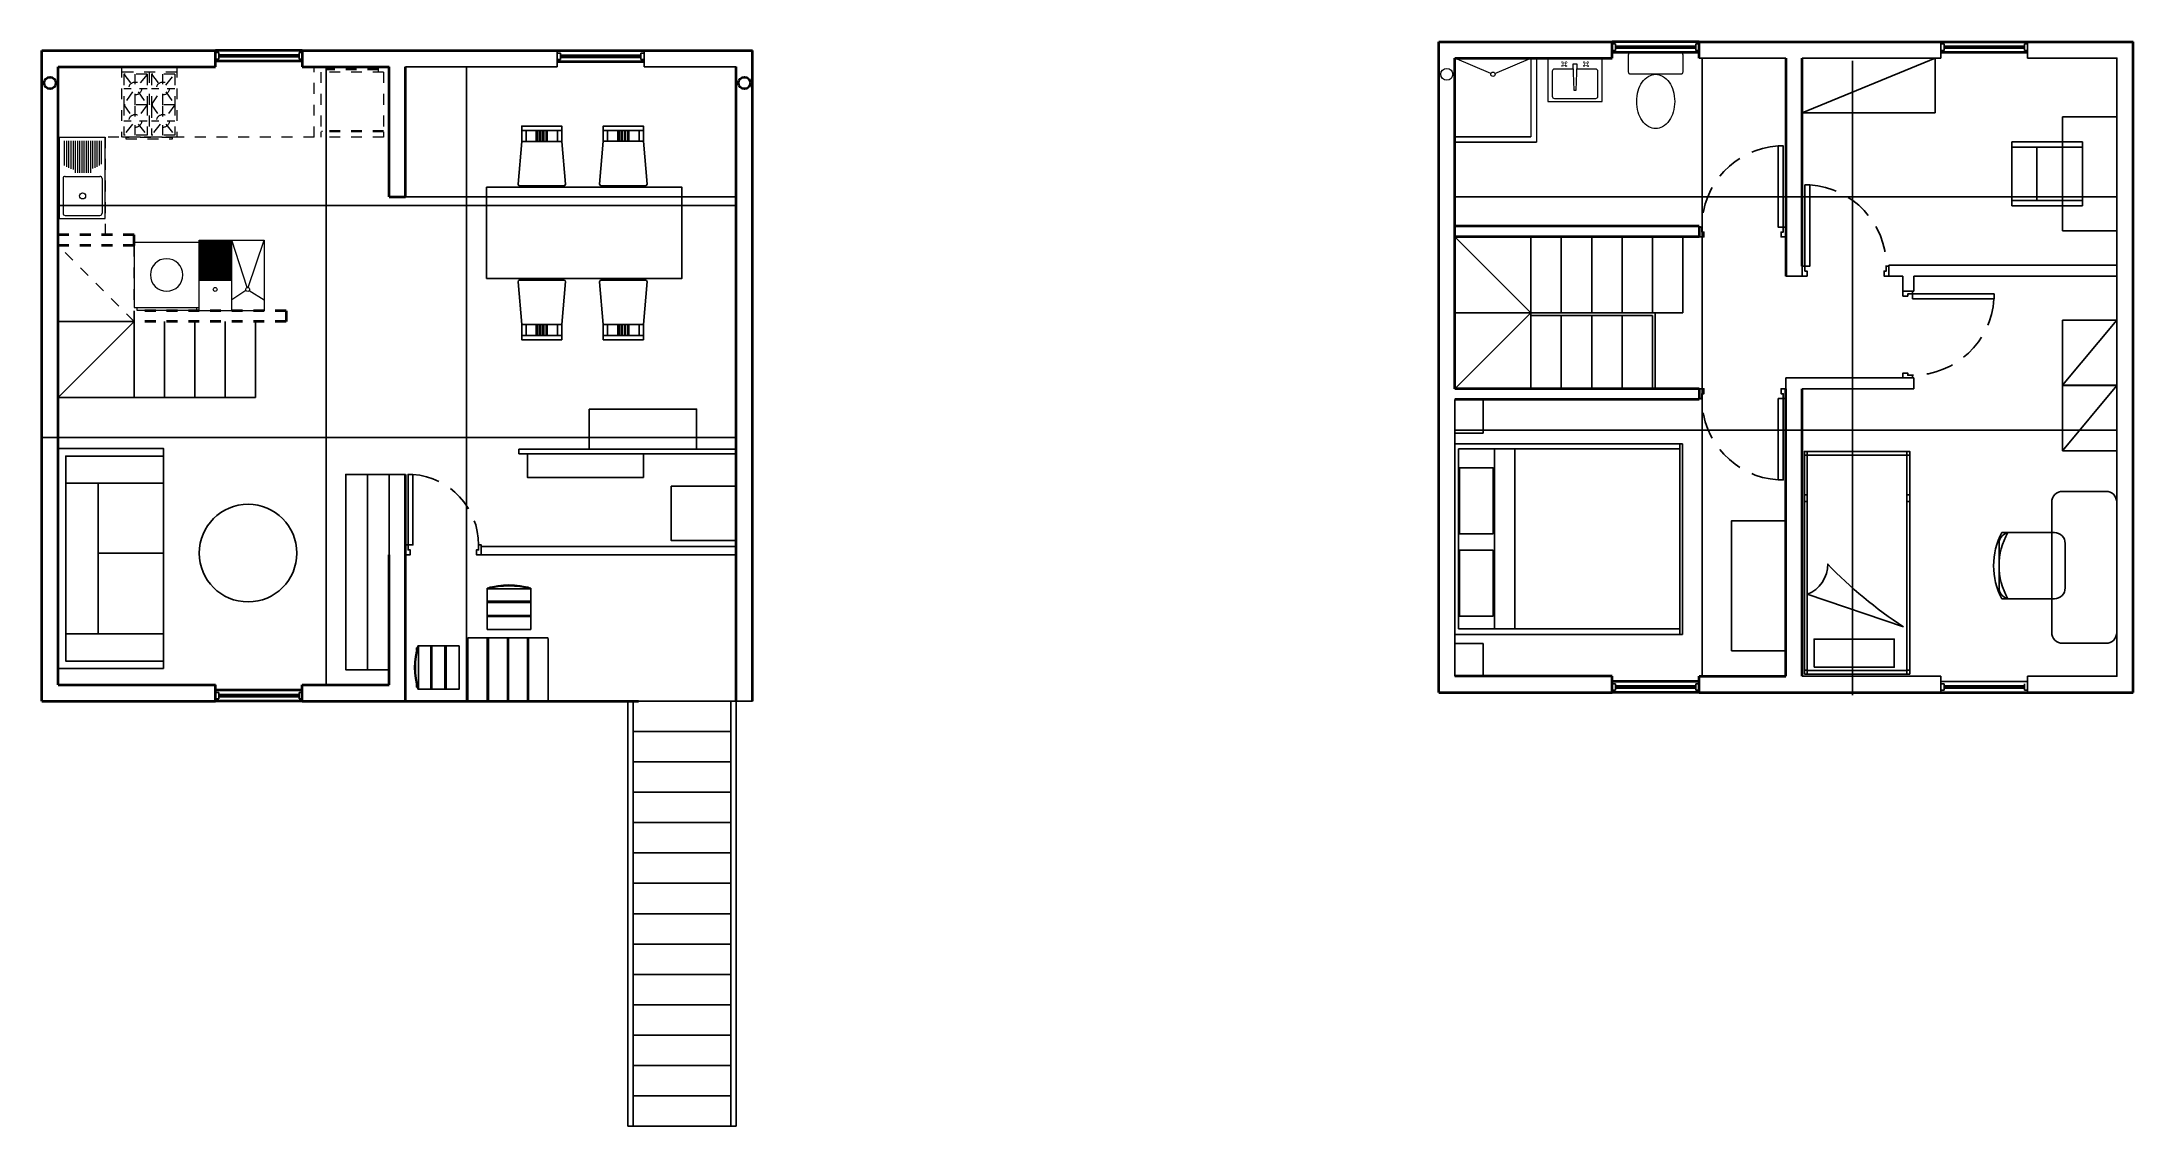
# Model space of a CAD drawing. Header units: inches. Extents: x 79.3 to 98.6, y 91.3 to 101.3.
import ezdxf

# ---------------------------------------------------------------- set-up
doc = ezdxf.new("R2010")
doc.units = ezdxf.units.IN
doc.header["$MEASUREMENT"] = 0
doc.linetypes.add('DASHDOT', pattern=[1, 0.5, -0.25, 0, -0.25])
doc.linetypes.add('HIDDEN', pattern=[0.375, 0.25, -0.125])
for name, color, linetype, lineweight in [('A-DOOR-FULL', 4, 'Continuous', 25), ('A-FLOR-LEVL', 7, 'Continuous', 35), ('A-FLOR-STRS', 4, 'Continuous', 25), ('A-FURN', 8, 'Continuous', 18), ('A-GLAZ-FULL', 4, 'Continuous', 25), ('A-WALL-FULL-EXTR', 7, 'Continuous', 35), ('A-WALL-FULL-INTR', 7, 'Continuous', 35)]:
    doc.layers.add(name, color=color, linetype=linetype, lineweight=lineweight)

# ---------------------------------------------------------------- blocks, each defined once
blk = doc.blocks.new('INOD')
for p, q in [((0.23, 0), (-0.23, 0)), ((-0.25, -0.02), (-0.25, -0.18)), ((0.25, -0.18), (0.25, -0.02)), ((-0.23, -0.2), (0.23, -0.2))]:
    blk.add_line(p, q)
blk.add_lwpolyline([(-0.175, -0.45, 0.07067), (-0.161, -0.549, 0.082314), (-0.124, -0.627, 0.106842), (-0.063, -0.683, 0.13438), (0, -0.7, 0.13438), (0.063, -0.683, 0.106842), (0.124, -0.627, 0.082314), (0.161, -0.549, 0.07067), (0.175, -0.45, 0.07067), (0.161, -0.351, 0.082314), (0.124, -0.273, 0.106842), (0.063, -0.217, 0.13438), (0, -0.2, 0.13438), (-0.063, -0.217, 0.106842), (-0.124, -0.273, 0.082314), (-0.161, -0.351, 0.07067)], format="xyb", close=True)
for centre, start, end in [((-0.23, -0.02), 90, 180), ((-0.23, -0.18), 180, 270), ((0.23, -0.02), 0, 90), ((0.23, -0.18), 270, 0)]:
    blk.add_arc(centre, 0.02, start, end)
blk = doc.blocks.new('DOOR-75')
for points in [[(-0.07, 0.84), (-0.07, 0.09), (-0.025, 0.09), (-0.025, 0.84), (-0.07, 0.84)], [(-0.775, 0.09), (-0.8, 0.09), (-0.8, 0), (-0.755, 0), (-0.755, 0.045), (-0.775, 0.045), (-0.775, 0.09)], [(-0.025, 0.09), (0, 0.09), (0, 0), (-0.045, 0), (-0.045, 0.045), (-0.025, 0.045), (-0.025, 0.09)]]:
    blk.add_lwpolyline(points)
at = {"linetype": 'HIDDEN'}
blk.add_arc((-0.023, 0.089), 0.752, 93.6181, 179.9249, dxfattribs=at)
blk = doc.blocks.new('LAVADORA-PL')
for p, q in [((0, 0), (0, 0.6)), ((0, 0.6), (0.6, 0.6)), ((0.6, 0.6), (0.6, 0)), ((0.625, 0.575), (0.625, 0.025)), ((0.6, 0), (0, 0))]:
    blk.add_line(p, q)
for points in [[(0.6, 0.575), (0.625, 0.575)], [(0.6, 0.025), (0.625, 0.025)]]:
    blk.add_lwpolyline(points)
blk.add_circle((0.3, 0.3), 0.15)
blk = doc.blocks.new('DOOR-65')
for points in [[(-0.07, 0.74), (-0.07, 0.09), (-0.025, 0.09), (-0.025, 0.74), (-0.07, 0.74)], [(-0.675, 0.09), (-0.7, 0.09), (-0.7, 0), (-0.655, 0), (-0.655, 0.045), (-0.675, 0.045), (-0.675, 0.09)], [(-0.025, 0.09), (0, 0.09), (0, 0), (-0.045, 0), (-0.045, 0.045), (-0.025, 0.045), (-0.025, 0.09)]]:
    blk.add_lwpolyline(points)
at = {"linetype": 'HIDDEN'}
blk.add_arc((-0.022, 0.089), 0.653, 94.2076, 179.8995, dxfattribs=at)

msp = doc.modelspace()

# ---------------------------------------------------------------- linework, layer by layer
for p, q in [((84.048, 101.232), (84.048, 101.082)), ((84.848, 101.232), (84.848, 101.082)), ((96.799, 101.162), (96.799, 101.312)), ((97.599, 101.312), (97.599, 101.162)), ((82.648, 101.082), (84.048, 101.082)), ((84.848, 101.082), (85.698, 101.082)), ((95.521, 100.658), (96.746, 101.162)), ((97.921, 100.619), (97.921, 99.569)), ((98.421, 100.619), (97.921, 100.619)), ((98.421, 100.619), (98.421, 99.569)), ((83.72, 100.494), (84.09, 100.494)), ((83.76, 100.394), (83.76, 100.494)), ((83.855, 100.394), (83.855, 100.494)), ((83.865, 100.394), (83.865, 100.494)), ((83.885, 100.394), (83.885, 100.494)), ((83.895, 100.394), (83.895, 100.494)), ((83.915, 100.394), (83.915, 100.494)), ((83.925, 100.394), (83.925, 100.494)), ((83.945, 100.394), (83.945, 100.494)), ((83.955, 100.394), (83.955, 100.494)), ((84.05, 100.394), (84.05, 100.494)), ((84.472, 100.495), (84.842, 100.495)), ((84.512, 100.395), (84.512, 100.495)), ((84.607, 100.395), (84.607, 100.495)), ((84.617, 100.395), (84.617, 100.495)), ((84.637, 100.395), (84.637, 100.495)), ((84.647, 100.395), (84.647, 100.495)), ((84.667, 100.395), (84.667, 100.495)), ((84.677, 100.395), (84.677, 100.495)), ((84.697, 100.395), (84.697, 100.495)), ((84.707, 100.395), (84.707, 100.495)), ((84.802, 100.395), (84.802, 100.495)), ((92.321, 100.437), (93.021, 100.437)), ((83.687, 100), (83.72, 100.394)), ((83.72, 100.394), (84.09, 100.394)), ((84.09, 100.394), (84.124, 99.999)), ((84.438, 100), (84.472, 100.395)), ((84.472, 100.395), (84.842, 100.395)), ((84.842, 100.395), (84.876, 99.999)), ((93.071, 100.387), (92.321, 100.387)), ((98.104, 100.389), (97.454, 100.389)), ((97.454, 100.389), (97.454, 99.799)), ((98.104, 100.339), (97.454, 100.339)), ((98.104, 100.339), (97.684, 100.339)), ((97.684, 100.339), (97.684, 99.849)), ((98.104, 99.799), (98.104, 100.389)), ((98.104, 100.389), (98.104, 100.339)), ((82.648, 99.882), (85.698, 99.882)), ((83.701, 99.984), (84.11, 99.984)), ((84.452, 99.985), (84.862, 99.985)), ((98.104, 99.849), (97.454, 99.849)), ((98.104, 99.799), (98.104, 99.849)), ((97.454, 99.799), (98.104, 99.799)), ((97.921, 99.569), (98.421, 99.569)), ((83.687, 99.099), (83.72, 98.705)), ((83.701, 99.115), (84.11, 99.115)), ((84.09, 98.705), (84.124, 99.1)), ((84.438, 99.099), (84.472, 98.705)), ((84.452, 99.115), (84.862, 99.115)), ((84.842, 98.705), (84.876, 99.1)), ((95.371, 99.152), (95.521, 99.152)), ((96.321, 99.252), (98.421, 99.252)), ((96.321, 99.252), (96.321, 99.242)), ((96.449, 99.152), (96.321, 99.152)), ((96.549, 99.152), (98.421, 99.152)), ((96.449, 99.012), (96.549, 99.012)), ((83.72, 98.705), (84.09, 98.705)), ((83.76, 98.705), (83.76, 98.605)), ((83.855, 98.705), (83.855, 98.605)), ((83.865, 98.705), (83.865, 98.605)), ((83.885, 98.705), (83.885, 98.605)), ((83.895, 98.705), (83.895, 98.605)), ((83.915, 98.705), (83.915, 98.605)), ((83.925, 98.705), (83.925, 98.605)), ((83.945, 98.705), (83.945, 98.605)), ((83.955, 98.705), (83.955, 98.605)), ((84.05, 98.705), (84.05, 98.605)), ((84.472, 98.705), (84.842, 98.705)), ((84.512, 98.705), (84.512, 98.605)), ((84.607, 98.705), (84.607, 98.605)), ((84.617, 98.705), (84.617, 98.605)), ((84.637, 98.705), (84.637, 98.605)), ((84.647, 98.705), (84.647, 98.605)), ((84.667, 98.705), (84.667, 98.605)), ((84.677, 98.705), (84.677, 98.605)), ((84.697, 98.705), (84.697, 98.605)), ((84.707, 98.705), (84.707, 98.605)), ((84.802, 98.705), (84.802, 98.605)), ((98.421, 98.745), (97.921, 98.745)), ((97.921, 98.745), (97.921, 98.145)), ((98.421, 98.745), (97.921, 98.145)), ((98.421, 98.308), (98.421, 98.745)), ((83.72, 98.605), (84.09, 98.605)), ((84.472, 98.605), (84.842, 98.605)), ((98.421, 97.708), (98.421, 98.308)), ((97.921, 98.145), (98.421, 98.145)), ((98.421, 98.141), (97.921, 98.141)), ((97.921, 98.141), (97.921, 97.541)), ((98.421, 98.141), (97.921, 97.541)), ((98.421, 97.541), (98.421, 98.141)), ((92.321, 98.012), (92.321, 95.462)), ((92.581, 98.012), (92.581, 97.704)), ((92.32, 95.845), (92.32, 97.606)), ((92.32, 97.606), (94.419, 97.606)), ((92.321, 97.703), (92.581, 97.703)), ((94.393, 95.845), (94.393, 97.606)), ((94.419, 97.606), (94.419, 95.845)), ((97.921, 97.541), (98.421, 97.541)), ((83.931, 97.513), (84.773, 97.513)), ((80.418, 97.242), (79.518, 97.242)), ((79.818, 95.852), (79.818, 97.242)), ((82.298, 97.322), (82.298, 95.522)), ((97.921, 97.166), (98.321, 97.166)), ((97.821, 97.066), (97.821, 95.866)), ((98.421, 95.866), (98.421, 97.066)), ((97.435, 96.786), (97.36, 96.786)), ((97.845, 96.786), (97.435, 96.786)), ((80.418, 96.597), (79.818, 96.597)), ((82.648, 96.582), (82.693, 96.582)), ((85.698, 96.657), (83.348, 96.657)), ((83.348, 96.582), (85.698, 96.582)), ((97.335, 96.686), (97.335, 96.276)), ((97.945, 96.276), (97.945, 96.686)), ((83.803, 96.266), (83.403, 96.266)), ((83.423, 96.284), (83.423, 96.279)), ((83.423, 96.284), (83.445, 96.284)), ((83.763, 96.284), (83.783, 96.284)), ((83.783, 96.284), (83.783, 96.279)), ((83.803, 95.893), (83.803, 96.273)), ((95.568, 96.217), (96.456, 95.918)), ((97.435, 96.176), (97.36, 96.176)), ((97.435, 96.176), (97.845, 96.176)), ((83.803, 96.153), (83.403, 96.153)), ((83.803, 96.143), (83.403, 96.143)), ((83.803, 96.023), (83.403, 96.023)), ((83.803, 96.013), (83.403, 96.013)), ((83.563, 96.143), (83.563, 96.153)), ((83.563, 96.013), (83.563, 96.023)), ((83.643, 96.143), (83.643, 96.153)), ((83.643, 96.013), (83.643, 96.023)), ((80.418, 95.852), (79.518, 95.852)), ((83.314, 95.816), (83.304, 95.816)), ((83.403, 95.816), (83.403, 95.236)), ((83.413, 95.816), (83.413, 95.236)), ((83.423, 95.893), (83.453, 95.893)), ((83.444, 95.816), (83.434, 95.816)), ((83.588, 95.816), (83.588, 95.236)), ((83.598, 95.816), (83.598, 95.236)), ((83.773, 95.816), (83.773, 95.236)), ((83.783, 95.816), (83.783, 95.236)), ((94.419, 95.845), (92.32, 95.845)), ((82.751, 95.722), (82.757, 95.722)), ((82.751, 95.702), (82.751, 95.722)), ((82.763, 95.742), (82.793, 95.742)), ((82.77, 95.742), (82.77, 95.342)), ((83.143, 95.742), (82.793, 95.742)), ((82.883, 95.742), (82.883, 95.342)), ((82.893, 95.742), (82.893, 95.342)), ((83.013, 95.742), (83.013, 95.342)), ((83.023, 95.742), (83.023, 95.342)), ((92.322, 95.763), (92.582, 95.763)), ((92.582, 95.463), (92.582, 95.763)), ((97.921, 95.766), (98.321, 95.766)), ((82.893, 95.582), (82.883, 95.582)), ((82.883, 95.502), (82.893, 95.502)), ((83.023, 95.582), (83.013, 95.582)), ((83.013, 95.502), (83.023, 95.502)), ((83.413, 95.566), (83.403, 95.566)), ((83.413, 95.486), (83.403, 95.486)), ((83.598, 95.566), (83.588, 95.566)), ((83.598, 95.486), (83.588, 95.486)), ((83.783, 95.566), (83.773, 95.566)), ((83.783, 95.486), (83.773, 95.486)), ((96.493, 95.462), (96.442, 95.462)), ((96.442, 95.462), (96.442, 95.462)), ((96.799, 95.462), (96.799, 95.312)), ((96.799, 95.412), (97.599, 95.412)), ((97.599, 95.312), (97.599, 95.462)), ((82.751, 95.362), (82.751, 95.385)), ((82.751, 95.362), (82.757, 95.362)), ((82.763, 95.342), (82.793, 95.342)), ((85.848, 95.232), (85.698, 95.232))]:
    msp.add_line(p, q)
at = {"color": 1}
for p, q in [((81.918, 95.382), (81.918, 101.082)), ((83.212, 101.082), (83.212, 95.232)), ((94.599, 95.462), (94.599, 101.162)), ((95.986, 101.137), (95.986, 95.287)), ((98.421, 99.882), (92.321, 99.882)), ((85.698, 99.801), (79.448, 99.801)), ((92.321, 97.73), (98.421, 97.73)), ((85.698, 97.664), (79.298, 97.664))]:
    msp.add_line(p, q, dxfattribs=at)
for points in [[(94.571, 101.162), (95.371, 101.162)], [(95.521, 101.162), (96.799, 101.162)], [(95.521, 101.162), (95.521, 100.658), (96.746, 100.658), (96.746, 101.162)], [(97.599, 101.162), (98.421, 101.162), (98.421, 98.012)], [(83.72, 100.394), (83.72, 100.534), (84.09, 100.534), (84.09, 100.394)], [(84.472, 100.395), (84.472, 100.535), (84.842, 100.535), (84.842, 100.395)], [(83.396, 99.97), (85.196, 99.97), (85.196, 99.13), (83.396, 99.13), (83.396, 99.97)], [(96.449, 99.012), (96.449, 99.152)], [(96.549, 99.012), (96.549, 99.152)], [(83.72, 98.705), (83.72, 98.565), (84.09, 98.565), (84.09, 98.705)], [(84.472, 98.705), (84.472, 98.565), (84.842, 98.565), (84.842, 98.705)], [(95.371, 98.112), (95.371, 98.212), (96.549, 98.212), (96.549, 98.212)], [(95.521, 98.113), (96.549, 98.113), (96.549, 98.212)], [(84.342, 97.925), (85.332, 97.925), (85.332, 97.555), (84.342, 97.555), (84.342, 97.925)], [(98.421, 98.012), (98.421, 95.462), (97.599, 95.462)], [(80.418, 95.532), (79.448, 95.532), (79.448, 97.562), (80.418, 97.562), (80.418, 95.532)], [(83.694, 97.513), (83.694, 97.555), (85.698, 97.555)], [(80.418, 95.602), (79.518, 95.602), (79.518, 97.492), (80.418, 97.492)], [(83.694, 97.513), (83.694, 97.513), (85.698, 97.513)], [(84.844, 97.293), (83.774, 97.293), (83.774, 97.513), (84.844, 97.513), (84.844, 97.293)], [(82.498, 97.322), (82.498, 95.522), (82.098, 95.522), (82.098, 97.322), (82.498, 97.322)], [(82.648, 97.322), (82.498, 97.322), (82.498, 96.582)], [(85.698, 97.213), (85.698, 96.713), (85.098, 96.713), (85.098, 97.213), (85.698, 97.213)], [(95.371, 95.696), (94.871, 95.696), (94.871, 96.896), (95.371, 96.896)], [(83.803, 95.893), (83.403, 95.893), (83.403, 96.273)], [(83.223, 95.241), (83.223, 95.811)], [(83.228, 95.816), (83.957, 95.816)], [(83.963, 95.811), (83.963, 95.241)], [(83.143, 95.742), (83.143, 95.342), (82.793, 95.342)], [(96.799, 95.462), (95.521, 95.462)], [(83.957, 95.236), (83.228, 95.236)]]:
    msp.add_lwpolyline(points)
for points in [[(94.393, 95.899), (92.354, 95.899), (92.354, 97.557), (94.393, 97.557)], [(92.874, 95.899), (92.684, 95.899), (92.684, 97.557), (92.874, 97.557)], [(95.542, 95.482), (95.542, 97.535), (96.513, 97.535), (96.513, 95.482)], [(95.542, 97.501), (95.542, 97.535), (95.568, 97.535), (95.568, 97.501)], [(96.486, 97.501), (96.486, 97.535), (96.513, 97.535), (96.513, 97.501)], [(92.673, 96.774), (92.363, 96.774), (92.363, 97.384), (92.673, 97.384)], [(95.568, 95.515), (95.568, 97.501), (96.486, 97.501), (96.486, 95.515)], [(95.541, 97.072), (95.541, 97.135), (95.568, 97.135), (95.568, 97.072)], [(96.486, 97.072), (96.486, 97.135), (96.513, 97.135), (96.513, 97.072)], [(92.673, 96.014), (92.363, 96.014), (92.363, 96.624), (92.673, 96.624)], [(95.63, 95.544), (95.63, 95.804), (96.369, 95.804), (96.369, 95.544)], [(95.541, 95.482), (95.541, 95.516), (95.568, 95.516), (95.568, 95.482)], [(96.486, 95.482), (96.486, 95.516), (96.513, 95.516), (96.513, 95.482)]]:
    msp.add_lwpolyline(points, close=True)
msp.add_circle((81.198, 96.597), 0.45)
for centre, radius, start, end in [((83.703, 100.001), 0.0168, 183.7254, 260.454), ((84.107, 100.001), 0.0168, 279.546, 354.0375), ((84.455, 100.001), 0.0168, 183.7254, 260.454), ((84.859, 100.001), 0.0168, 279.546, 354.0375), ((83.703, 99.098), 0.0168, 99.546, 176.2746), ((84.107, 99.098), 0.0168, 5.9625, 80.454), ((84.455, 99.098), 0.0168, 99.546, 176.2746), ((84.859, 99.098), 0.0168, 5.9625, 80.454), ((97.921, 97.066), 0.1, 90, 180), ((98.321, 97.066), 0.1, 0, 90), ((97.945, 96.481), 0.66, 152.4759, 207.5241), ((97.435, 96.686), 0.1, 90, 180), ((97.945, 96.481), 0.61, 150, 210), ((97.845, 96.686), 0.1, 0, 90), ((95.462, 96.491), 0.294, 291.2489, 1.147), ((98.56, 99.175), 3.878, 223.672, 237.134), ((83.603, 95.599), 0.704, 73.4852, 106.5148), ((83.603, 95.595), 0.7, 73.4037, 106.5963), ((97.435, 96.276), 0.1, 180, 270), ((97.845, 96.276), 0.1, 270, 0), ((83.229, 95.81), 0.00634, 97.4968, 166.2895), ((83.957, 95.81), 0.00634, 13.7105, 82.5032), ((97.921, 95.866), 0.1, 180, 270), ((98.321, 95.866), 0.1, 270, 0), ((83.437, 95.542), 0.704, 163.4852, 196.5148), ((83.441, 95.542), 0.7, 163.4037, 196.5963), ((83.229, 95.242), 0.00634, 193.7105, 262.5032), ((83.957, 95.242), 0.00634, 277.4968, 346.2895)]:
    msp.add_arc(centre, radius, start, end)
at = {"layer": 'A-FLOR-LEVL'}
for p, q in [((81.698, 101.232), (80.898, 101.232)), ((82.648, 101.232), (85.848, 101.232)), ((94.571, 101.312), (93.771, 101.312)), ((94.571, 101.212), (93.771, 101.212)), ((95.521, 101.312), (98.571, 101.312)), ((97.599, 101.212), (96.799, 101.212)), ((81.698, 101.132), (80.898, 101.132)), ((84.848, 101.128), (84.048, 101.128)), ((94.571, 95.412), (93.771, 95.412)), ((81.698, 95.332), (80.898, 95.332)), ((81.698, 95.232), (80.898, 95.232)), ((82.648, 95.232), (84.798, 95.232)), ((94.571, 95.312), (93.771, 95.312))]:
    msp.add_line(p, q, dxfattribs=at)
for centre in [(79.373, 100.932), (85.773, 100.932)]:
    msp.add_circle(centre, 0.055, dxfattribs=at)
at = {"layer": 'A-FLOR-STRS'}
for p, q in [((93.021, 98.812), (92.321, 99.512)), ((93.021, 98.812), (93.021, 99.512)), ((93.301, 98.812), (93.301, 99.512)), ((93.581, 98.812), (93.581, 99.512)), ((93.861, 98.812), (93.861, 99.512)), ((94.141, 98.812), (94.141, 99.512)), ((94.421, 98.812), (94.421, 99.512)), ((79.448, 98.732), (80.148, 98.732)), ((80.148, 98.732), (80.148, 98.032)), ((80.428, 98.732), (80.428, 98.032)), ((80.708, 98.732), (80.708, 98.032)), ((80.988, 98.732), (80.988, 98.032)), ((81.268, 98.732), (81.268, 98.032)), ((93.021, 98.812), (92.321, 98.812)), ((92.321, 98.812), (93.37, 98.812)), ((93.021, 98.812), (92.321, 98.112)), ((93.021, 98.812), (93.021, 98.112)), ((93.021, 98.787), (93.021, 98.812)), ((93.301, 98.787), (93.301, 98.112)), ((93.581, 98.787), (93.581, 98.112)), ((93.861, 98.787), (93.861, 98.112)), ((94.141, 98.787), (94.141, 98.112)), ((94.166, 98.812), (94.421, 98.812)), ((81.268, 98.032), (79.448, 98.032)), ((84.698, 91.312), (84.698, 95.232)), ((84.748, 91.312), (84.748, 95.232)), ((84.748, 95.232), (85.698, 95.232)), ((85.648, 91.312), (85.648, 95.232)), ((85.698, 91.312), (85.698, 95.232)), ((84.748, 94.952), (85.648, 94.952)), ((84.748, 94.672), (85.648, 94.672)), ((84.748, 94.392), (85.648, 94.392)), ((84.748, 94.112), (85.648, 94.112)), ((84.748, 93.832), (85.648, 93.832)), ((84.748, 93.552), (85.648, 93.552)), ((84.748, 93.272), (85.648, 93.272)), ((84.748, 92.992), (85.648, 92.992)), ((84.748, 92.712), (85.648, 92.712)), ((84.748, 92.432), (85.648, 92.432)), ((84.748, 92.152), (85.648, 92.152)), ((84.748, 91.872), (85.648, 91.872)), ((84.748, 91.592), (85.648, 91.592)), ((84.698, 91.312), (85.698, 91.312))]:
    msp.add_line(p, q, dxfattribs=at)
at = {"layer": 'A-FLOR-STRS', "linetype": 'HIDDEN', "ltscale": 0.001}
for q in [(79.448, 99.432), (80.148, 99.432)]:
    msp.add_line((80.148, 98.732), q, dxfattribs=at)
at = {"layer": 'A-FLOR-STRS', "linetype": 'DASHDOT', "ltscale": 15}
msp.add_line((80.148, 98.732), (79.448, 98.032), dxfattribs=at)
at = {"layer": 'A-FLOR-STRS'}
for points in [[(94.166, 98.112), (94.166, 98.812), (93.021, 98.812)], [(94.141, 98.112), (94.141, 98.787), (93.021, 98.787)]]:
    msp.add_lwpolyline(points, dxfattribs=at)
at = {"layer": 'A-FURN', "linetype": 'HIDDEN', "ltscale": 0.001}
for p, q in [((80.032, 101.082), (80.032, 100.432)), ((80.542, 101.032), (80.032, 101.032)), ((80.052, 101.012), (80.134, 100.912)), ((80.267, 101.012), (80.052, 101.012)), ((80.052, 101.012), (80.052, 100.732)), ((80.159, 100.922), (80.159, 101.012)), ((80.267, 101.009), (80.185, 100.912)), ((80.267, 101.012), (80.267, 100.732)), ((80.287, 101.032), (80.287, 100.432)), ((80.307, 101.012), (80.389, 100.912)), ((80.307, 101.012), (80.307, 100.709)), ((80.522, 101.012), (80.307, 101.012)), ((80.414, 100.922), (80.414, 101.012)), ((80.44, 100.912), (80.522, 101.012)), ((80.522, 101.012), (80.522, 100.732)), ((80.542, 101.082), (80.542, 100.432)), ((81.808, 100.432), (81.808, 101.082)), ((81.868, 101.032), (81.868, 100.492)), ((82.448, 101.032), (81.868, 101.032)), ((82.398, 101.082), (81.918, 101.082)), ((81.918, 101.082), (81.918, 101.032)), ((82.398, 101.062), (81.918, 101.062)), ((82.398, 101.052), (81.918, 101.052)), ((82.398, 101.082), (82.398, 101.032)), ((82.448, 101.032), (82.448, 100.492)), ((80.052, 100.882), (80.12, 100.882)), ((80.134, 100.852), (80.052, 100.732)), ((80.159, 100.732), (80.159, 100.843)), ((80.185, 100.852), (80.267, 100.732)), ((80.199, 100.882), (80.267, 100.882)), ((80.307, 100.882), (80.375, 100.882)), ((80.307, 100.732), (80.389, 100.852)), ((80.414, 100.732), (80.414, 100.843)), ((80.44, 100.852), (80.522, 100.732)), ((80.454, 100.882), (80.522, 100.882)), ((80.052, 100.732), (80.134, 100.612)), ((80.052, 100.732), (80.052, 100.452)), ((80.267, 100.732), (80.052, 100.732)), ((80.159, 100.622), (80.159, 100.732)), ((80.267, 100.732), (80.185, 100.612)), ((80.267, 100.732), (80.267, 100.452)), ((80.307, 100.732), (80.389, 100.612)), ((80.522, 100.732), (80.307, 100.732)), ((80.307, 100.712), (80.307, 100.452)), ((80.414, 100.622), (80.414, 100.732)), ((80.522, 100.732), (80.44, 100.612)), ((80.522, 100.732), (80.522, 100.452)), ((81.808, 100.432), (79.882, 100.432)), ((79.882, 100.432), (79.882, 99.532)), ((80.542, 100.432), (80.032, 100.432)), ((80.052, 100.582), (80.12, 100.582)), ((80.134, 100.552), (80.052, 100.452)), ((80.267, 100.452), (80.052, 100.452)), ((80.159, 100.452), (80.159, 100.543)), ((80.185, 100.552), (80.267, 100.452)), ((80.199, 100.582), (80.267, 100.582)), ((80.307, 100.582), (80.375, 100.582)), ((80.389, 100.552), (80.307, 100.452)), ((80.522, 100.452), (80.307, 100.452)), ((80.414, 100.452), (80.414, 100.543)), ((80.44, 100.552), (80.522, 100.452)), ((80.454, 100.582), (80.522, 100.582)), ((82.448, 100.492), (81.868, 100.492)), ((82.448, 100.482), (81.868, 100.482)), ((81.868, 100.482), (81.868, 100.432)), ((82.448, 100.432), (81.868, 100.432)), ((81.878, 100.492), (81.878, 100.482)), ((82.438, 100.492), (82.438, 100.482)), ((82.448, 100.482), (82.448, 100.432))]:
    msp.add_line(p, q, dxfattribs=at)
at = {"layer": 'A-FURN'}
for p, q in [((92.653, 101.02), (92.321, 101.162)), ((92.69, 101.02), (93.021, 101.162)), ((93.021, 101.162), (93.021, 100.437)), ((93.071, 101.162), (93.071, 100.387)), ((93.178, 101.162), (93.178, 100.762)), ((93.218, 101.04), (93.218, 100.81)), ((93.41, 101.06), (93.238, 101.06)), ((93.618, 101.06), (93.447, 101.06)), ((93.638, 100.81), (93.638, 101.04)), ((93.678, 100.762), (93.678, 101.162)), ((93.178, 100.762), (93.678, 100.762)), ((93.238, 100.79), (93.618, 100.79)), ((79.462, 99.682), (79.462, 100.432)), ((79.462, 100.432), (79.882, 100.432)), ((79.882, 99.682), (79.882, 100.432)), ((79.505, 100.398), (79.505, 100.17)), ((79.525, 100.398), (79.525, 100.158)), ((79.545, 100.398), (79.545, 100.149)), ((79.565, 100.398), (79.565, 100.141)), ((79.585, 100.398), (79.585, 100.135)), ((79.605, 100.398), (79.605, 100.103)), ((79.625, 100.398), (79.625, 100.103)), ((79.645, 100.398), (79.645, 100.103)), ((79.665, 100.398), (79.665, 100.103)), ((79.685, 100.398), (79.685, 100.103)), ((79.705, 100.398), (79.705, 100.103)), ((79.725, 100.398), (79.725, 100.103)), ((79.745, 100.398), (79.745, 100.103)), ((79.765, 100.398), (79.765, 100.142)), ((79.785, 100.398), (79.785, 100.15)), ((79.805, 100.398), (79.805, 100.16)), ((79.825, 100.398), (79.825, 100.171)), ((79.845, 100.398), (79.845, 100.184)), ((79.493, 100.051), (79.493, 99.731)), ((79.513, 100.071), (79.833, 100.071)), ((79.853, 100.051), (79.853, 99.731)), ((79.462, 99.682), (79.882, 99.682)), ((79.513, 99.711), (79.833, 99.711)), ((80.748, 98.832), (80.748, 99.482)), ((80.748, 99.482), (81.348, 99.482)), ((80.748, 99.473), (81.048, 99.473)), ((80.748, 99.463), (81.048, 99.463)), ((80.748, 99.453), (81.048, 99.453)), ((81.189, 99.045), (81.048, 99.482)), ((81.048, 98.832), (81.048, 99.482)), ((81.2, 99.045), (81.348, 99.482)), ((81.348, 99.482), (81.348, 98.832)), ((80.748, 99.443), (81.048, 99.443)), ((80.748, 99.433), (81.048, 99.433)), ((80.748, 99.423), (81.048, 99.423)), ((80.748, 99.413), (81.048, 99.413)), ((80.748, 99.403), (81.048, 99.403)), ((80.748, 99.393), (81.048, 99.393)), ((80.748, 99.383), (81.048, 99.383)), ((80.748, 99.383), (81.048, 99.383)), ((80.748, 99.373), (81.048, 99.373)), ((80.748, 99.363), (81.048, 99.363)), ((80.748, 99.353), (81.048, 99.353)), ((80.748, 99.343), (81.048, 99.343)), ((80.748, 99.333), (81.048, 99.333)), ((80.748, 99.323), (81.048, 99.323)), ((80.748, 99.313), (81.048, 99.313)), ((80.748, 99.303), (81.048, 99.303)), ((80.748, 99.303), (81.048, 99.303)), ((80.748, 99.293), (81.048, 99.293)), ((80.748, 99.293), (81.048, 99.293)), ((80.748, 99.283), (81.048, 99.283)), ((80.748, 99.283), (81.048, 99.283)), ((80.748, 99.273), (81.048, 99.273)), ((80.748, 99.273), (81.048, 99.273)), ((80.748, 99.263), (81.048, 99.263)), ((80.748, 99.263), (81.048, 99.263)), ((80.748, 99.253), (81.048, 99.253)), ((80.748, 99.243), (81.048, 99.243)), ((80.748, 99.233), (81.048, 99.233)), ((80.748, 99.223), (81.048, 99.223)), ((80.748, 99.213), (81.048, 99.213)), ((80.748, 99.203), (81.048, 99.203)), ((80.748, 99.193), (81.048, 99.193)), ((80.748, 99.183), (81.048, 99.183)), ((80.748, 99.173), (81.048, 99.173)), ((80.748, 99.163), (81.048, 99.163)), ((80.748, 99.153), (81.048, 99.153)), ((80.748, 99.143), (81.048, 99.143)), ((80.748, 99.133), (81.048, 99.133)), ((80.748, 99.123), (81.048, 99.123)), ((80.748, 99.113), (81.048, 99.113)), ((81.179, 99.018), (81.048, 98.932)), ((81.21, 99.018), (81.348, 98.932)), ((81.348, 98.832), (80.748, 98.832))]:
    msp.add_line(p, q, dxfattribs=at)
at = {"layer": 'A-FURN', "const_width": 0.005}
for points in [[(93.318, 101.123, 1), (93.303, 101.123, 1)], [(93.318, 101.088, -1), (93.303, 101.088, -1)], [(93.316, 101.105, 1), (93.341, 101.105, 1)], [(93.346, 101.129, 1), (93.346, 101.114, 1)], [(93.346, 101.081, -1), (93.346, 101.096, -1)], [(93.518, 101.123, 1), (93.503, 101.123, 1)], [(93.518, 101.088, -1), (93.503, 101.088, -1)], [(93.516, 101.105, 1), (93.541, 101.105, 1)], [(93.546, 101.129, 1), (93.546, 101.114, 1)], [(93.546, 101.081, -1), (93.546, 101.096, -1)]]:
    msp.add_lwpolyline(points, format="xyb", close=True, dxfattribs=at)
at = {"layer": 'A-FURN'}
msp.add_lwpolyline([(93.418, 100.865), (93.438, 100.865), (93.448, 101.105), (93.408, 101.105)], close=True, dxfattribs=at)
at = {"layer": 'A-FURN', "linetype": 'HIDDEN', "ltscale": 0.001}
msp.add_lwpolyline([(80.503, 100.429), (80.072, 100.429), (80.072, 100.416), (80.503, 100.416)], close=True, dxfattribs=at)
at = {"layer": 'A-FURN'}
for centre, radius in [((92.246, 101.012), 0.055), ((92.671, 101.012), 0.02), ((79.673, 99.891), 0.0284), ((80.895, 99.028), 0.0181), ((81.195, 99.028), 0.0181)]:
    msp.add_circle(centre, radius, dxfattribs=at)
at = {"layer": 'A-FURN', "linetype": 'HIDDEN', "ltscale": 0.001}
for centre in [(80.159, 100.882), (80.414, 100.882), (80.159, 100.582), (80.414, 100.582)]:
    msp.add_circle(centre, 0.0594, dxfattribs=at)
at = {"layer": 'A-FURN'}
for centre, start, end in [((93.238, 101.04), 90, 180), ((93.618, 101.04), 0, 90), ((93.238, 100.81), 180, 270), ((93.618, 100.81), 270, 0), ((79.513, 100.051), 90, 180), ((79.833, 100.051), 0, 90), ((79.513, 99.731), 180, 270), ((79.833, 99.731), 270, 0)]:
    msp.add_arc(centre, 0.02, start, end, dxfattribs=at)
at = {"layer": 'A-GLAZ-FULL'}
for p, q in [((80.898, 101.212), (80.928, 101.212)), ((80.928, 101.192), (81.668, 101.192)), ((81.668, 101.212), (81.698, 101.212)), ((84.048, 101.208), (84.078, 101.208)), ((84.078, 101.188), (84.818, 101.188)), ((84.818, 101.208), (84.848, 101.208)), ((93.771, 101.292), (93.801, 101.292)), ((93.771, 101.232), (93.801, 101.232)), ((93.801, 101.272), (94.541, 101.272)), ((93.801, 101.262), (94.541, 101.262)), ((93.801, 101.252), (94.541, 101.252)), ((94.541, 101.292), (94.571, 101.292)), ((94.541, 101.232), (94.571, 101.232)), ((96.799, 101.292), (96.829, 101.292)), ((96.799, 101.232), (96.829, 101.232)), ((96.829, 101.272), (97.569, 101.272)), ((96.829, 101.262), (97.569, 101.262)), ((96.829, 101.252), (97.569, 101.252)), ((97.569, 101.292), (97.599, 101.292)), ((97.569, 101.232), (97.599, 101.232)), ((80.898, 101.152), (80.928, 101.152)), ((80.928, 101.182), (81.668, 101.182)), ((80.928, 101.172), (81.668, 101.172)), ((81.668, 101.152), (81.698, 101.152)), ((84.048, 101.148), (84.078, 101.148)), ((84.078, 101.178), (84.818, 101.178)), ((84.078, 101.168), (84.818, 101.168)), ((84.818, 101.148), (84.848, 101.148)), ((80.898, 95.312), (80.928, 95.312)), ((80.898, 95.252), (80.928, 95.252)), ((80.928, 95.292), (81.668, 95.292)), ((80.928, 95.282), (81.668, 95.282)), ((80.928, 95.272), (81.668, 95.272)), ((81.668, 95.312), (81.698, 95.312)), ((81.668, 95.252), (81.698, 95.252)), ((93.771, 95.392), (93.801, 95.392)), ((93.771, 95.332), (93.801, 95.332)), ((93.801, 95.372), (94.541, 95.372)), ((93.801, 95.362), (94.541, 95.362)), ((93.801, 95.352), (94.541, 95.352)), ((94.541, 95.392), (94.571, 95.392)), ((94.541, 95.332), (94.571, 95.332)), ((96.799, 95.393), (96.829, 95.393)), ((96.799, 95.333), (96.829, 95.333)), ((96.829, 95.373), (97.569, 95.373)), ((96.829, 95.363), (97.569, 95.363)), ((96.829, 95.353), (97.569, 95.353)), ((97.569, 95.333), (97.599, 95.333))]:
    msp.add_line(p, q, dxfattribs=at)
at = {"layer": 'A-GLAZ-FULL', "ltscale": 0.001}
for p, q in [((80.928, 101.212), (80.928, 101.152)), ((81.668, 101.212), (81.668, 101.152)), ((84.078, 101.208), (84.078, 101.148)), ((84.818, 101.208), (84.818, 101.148)), ((93.801, 101.292), (93.801, 101.232)), ((94.541, 101.292), (94.541, 101.232)), ((96.829, 101.292), (96.829, 101.232)), ((97.569, 101.292), (97.569, 101.232)), ((80.928, 95.252), (80.928, 95.312)), ((81.668, 95.252), (81.668, 95.312)), ((93.801, 95.332), (93.801, 95.392)), ((94.541, 95.332), (94.541, 95.392)), ((96.829, 95.393), (96.829, 95.333)), ((97.569, 95.393), (97.569, 95.333))]:
    msp.add_line(p, q, dxfattribs=at)
at = {"layer": 'A-WALL-FULL-EXTR'}
for p, q in [((79.298, 95.232), (79.298, 101.232)), ((79.298, 101.232), (80.898, 101.232)), ((80.898, 101.082), (80.898, 101.232)), ((81.698, 101.232), (81.698, 101.082)), ((81.698, 101.232), (82.498, 101.232)), ((82.498, 101.232), (82.648, 101.232)), ((85.848, 95.232), (85.848, 101.232)), ((92.171, 101.312), (93.771, 101.312)), ((92.171, 95.312), (92.171, 101.312)), ((93.771, 101.162), (93.771, 101.312)), ((95.371, 101.312), (95.521, 101.312)), ((98.571, 95.312), (98.571, 101.312)), ((79.448, 95.382), (79.448, 101.082)), ((79.448, 101.082), (80.898, 101.082)), ((81.698, 101.082), (82.498, 101.082)), ((82.498, 99.882), (82.498, 101.082)), ((82.648, 99.882), (82.648, 101.082)), ((85.698, 95.232), (85.698, 101.082)), ((92.321, 99.612), (92.321, 101.162)), ((92.321, 101.162), (93.771, 101.162)), ((95.371, 101.162), (95.371, 99.152)), ((95.521, 99.242), (95.521, 101.162)), ((82.498, 99.882), (82.648, 99.882)), ((92.321, 98.112), (92.321, 99.612)), ((95.371, 98.012), (95.371, 98.113)), ((95.521, 98.012), (95.521, 98.113)), ((95.371, 96.78), (95.371, 98.012)), ((95.521, 95.98), (95.521, 98.012)), ((82.648, 95.232), (82.648, 97.322)), ((95.371, 95.462), (95.371, 96.78)), ((82.498, 95.382), (82.498, 96.582)), ((95.521, 95.462), (95.521, 95.98)), ((93.771, 95.462), (92.321, 95.462)), ((93.771, 95.312), (93.771, 95.462)), ((94.571, 95.312), (94.571, 95.462)), ((94.571, 95.462), (95.371, 95.462)), ((79.298, 95.232), (80.898, 95.232)), ((79.448, 95.382), (80.898, 95.382)), ((80.898, 95.232), (80.898, 95.382)), ((81.698, 95.232), (81.698, 95.382)), ((81.698, 95.382), (82.498, 95.382)), ((81.698, 95.232), (82.498, 95.232)), ((82.498, 95.232), (82.648, 95.232)), ((92.171, 95.312), (93.771, 95.312)), ((94.571, 95.312), (98.571, 95.312))]:
    msp.add_line(p, q, dxfattribs=at)
at = {"layer": 'A-WALL-FULL-INTR'}
for p, q in [((94.571, 101.312), (95.371, 101.312)), ((94.571, 101.162), (94.571, 101.312)), ((94.571, 99.612), (92.321, 99.612)), ((94.571, 99.512), (92.321, 99.512)), ((94.571, 99.612), (94.571, 99.512)), ((94.571, 98.112), (92.321, 98.112)), ((94.571, 98.012), (92.321, 98.012))]:
    msp.add_line(p, q, dxfattribs=at)
at = {"layer": 'A-WALL-FULL-INTR', "linetype": 'HIDDEN', "ltscale": 0.001}
for p, q in [((80.148, 99.532), (79.448, 99.532)), ((80.148, 99.432), (80.148, 99.532)), ((80.148, 99.432), (79.448, 99.432)), ((81.548, 98.832), (80.148, 98.832)), ((81.548, 98.732), (80.148, 98.732)), ((81.548, 98.832), (81.548, 98.732))]:
    msp.add_line(p, q, dxfattribs=at)
at = {"layer": 'A-WALL-FULL-INTR'}
msp.add_lwpolyline([(94.571, 98.112), (94.571, 98.012)], dxfattribs=at)

# ---------------------------------------------------------------- block references
at = {"layer": 'A-DOOR-FULL'}
msp.add_blockref('DOOR-75', (95.371, 99.512), dxfattribs=at)
at = {"layer": 'A-DOOR-FULL', "xscale": -1}
for name, p in [('DOOR-75', (95.521, 99.152)), ('DOOR-65', (82.648, 96.582))]:
    msp.add_blockref(name, p, dxfattribs=at)
for p, rotation in [((96.449, 99.012), 270), ((95.371, 98.112), 180)]:
    msp.add_blockref('DOOR-75', p, dxfattribs=dict(at, rotation=rotation))
at = {"layer": 'A-FURN', "xscale": -1}
msp.add_blockref('INOD', (94.171, 101.212), dxfattribs=at)
at = {"layer": 'A-FURN', "xscale": -1, "rotation": 90}
msp.add_blockref('LAVADORA-PL', (80.748, 99.462), dxfattribs=at)

doc.saveas('drawing.dxf')
